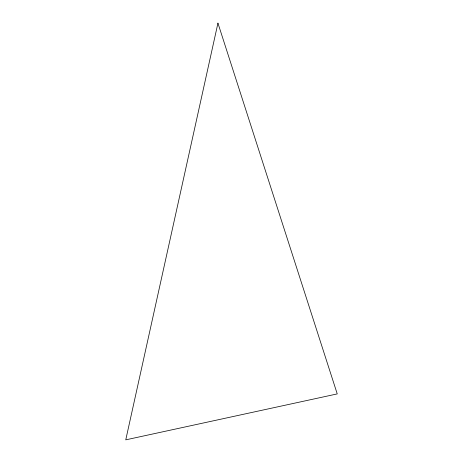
<?xml version="1.0" encoding="UTF-8"?>
<svg xmlns="http://www.w3.org/2000/svg" width="463" height="463" viewBox="0 0 463 463"><rect width="100%" height="100%" fill="white"/><g stroke="black" fill="none" stroke-linecap="round" stroke-linejoin="round"><path stroke-width="0.69" d="M217.94 23.15L125.757 439.85L337.243 393.903L217.94 23.15"/></g></svg>
